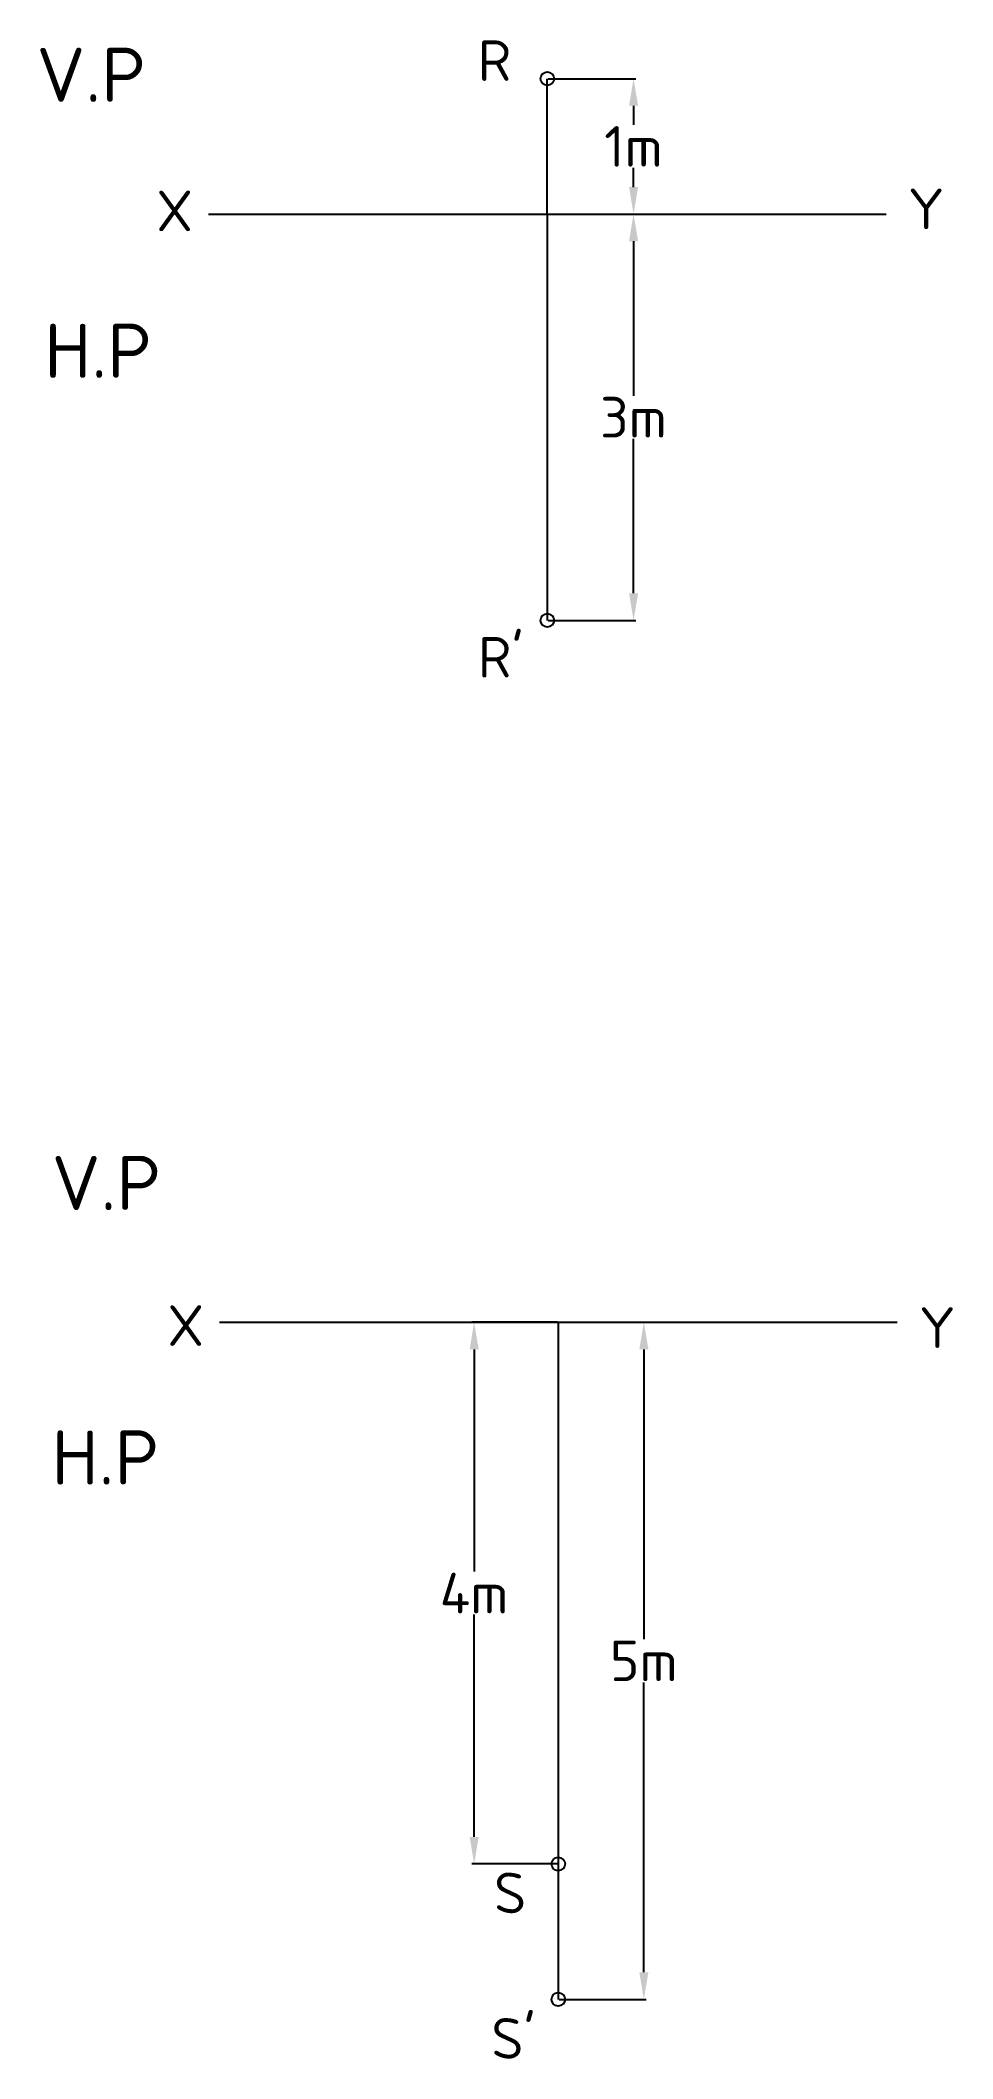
# Model space of a CAD drawing. Header units: millimetres. Extents: x 88 to 155, y 26 to 175.
import ezdxf

# ---------------------------------------------------------------- set-up
doc = ezdxf.new("R2010")
doc.units = ezdxf.units.MM
doc.header["$MEASUREMENT"] = 0
doc.header["$PDMODE"] = 33
doc.styles.get("Standard").update_dxf_attribs({"font": 'ISOCPEUR.TTF', "height": 3})
doc.dimstyles.get("Standard").update_dxf_attribs({"dimtxt": 3, "dimasz": 2, "dimexe": 0.18, "dimexo": 0.0625, "dimgap": 0.09, "dimtad": 0, "dimtih": 1, "dimtoh": 1, "dimdec": 0, "dimzin": 0, "dimdsep": 46, "dimtxsty": 'Standard', "dimcen": 0.09, "dimadec": 0, "dimazin": 0, "dimtfac": 1, "dimtdec": 0, "dimtofl": 0, "dimtmove": 0, "dimatfit": 3, "dimfxl": 1, "dimtolj": 1, "dimtzin": 0, "dimarcsym": 0})

# ---------------------------------------------------------------- blocks, each defined once
blk = doc.blocks.new('*D1')
at = {"color": 0, "lineweight": -2, "transparency": 16777216}
for p, q in [((125.06, 172.55), (131.54, 172.55)), ((131.36, 170.55), (131.36, 169.14)), ((131.36, 164.55), (131.36, 165.96)), ((125.06, 162.55), (131.54, 162.55))]:
    blk.add_line(p, q, dxfattribs=at)
at = {"color": 0, "transparency": 16777216}
for points in [[(131.03, 170.55), (131.7, 170.55), (131.36, 172.55)], [(131.03, 164.55), (131.7, 164.55), (131.36, 162.55)]]:
    blk.add_solid(points, dxfattribs=at)
at = {"layer": 'Defpoints', "color": 0, "transparency": 16777216}
for p in [(125, 172.55), (131.36, 172.55), (125, 162.55)]:
    blk.add_point(p, dxfattribs=at)
at = {"color": 0, "transparency": 16777216, "insert": (131.36, 167.55), "char_height": 3, "attachment_point": 5}
blk.add_mtext('\\A1;1m', dxfattribs=at)
blk = doc.blocks.new('*D2')
at = {"color": 0, "lineweight": -2, "transparency": 16777216}
for p, q in [((125.06, 162.55), (131.54, 162.55)), ((131.36, 160.55), (131.36, 149.14)), ((131.36, 134.55), (131.36, 145.96)), ((125.06, 132.55), (131.54, 132.55))]:
    blk.add_line(p, q, dxfattribs=at)
at = {"color": 0, "transparency": 16777216}
for points in [[(131.03, 160.55), (131.7, 160.55), (131.36, 162.55)], [(131.03, 134.55), (131.7, 134.55), (131.36, 132.55)]]:
    blk.add_solid(points, dxfattribs=at)
at = {"layer": 'Defpoints', "color": 0, "transparency": 16777216}
for p in [(125, 162.55), (125, 132.55), (131.36, 132.55)]:
    blk.add_point(p, dxfattribs=at)
at = {"color": 0, "transparency": 16777216, "insert": (131.36, 147.55), "char_height": 3, "attachment_point": 5}
blk.add_mtext('\\A1;3m', dxfattribs=at)
blk = doc.blocks.new('*D3')
at = {"color": 0, "lineweight": -2, "transparency": 16777216}
for p, q in [((125.88, 80.71), (132.3, 80.71)), ((132.12, 78.71), (132.12, 57.3)), ((132.12, 32.71), (132.12, 54.12)), ((125.88, 30.71), (132.3, 30.71))]:
    blk.add_line(p, q, dxfattribs=at)
at = {"color": 0, "transparency": 16777216}
for points in [[(131.79, 78.71), (132.46, 78.71), (132.12, 80.71)], [(131.79, 32.71), (132.46, 32.71), (132.12, 30.71)]]:
    blk.add_solid(points, dxfattribs=at)
at = {"layer": 'Defpoints', "color": 0, "transparency": 16777216}
for p in [(125.81, 80.71), (125.81, 30.71), (132.12, 30.71)]:
    blk.add_point(p, dxfattribs=at)
at = {"color": 0, "transparency": 16777216, "insert": (132.12, 55.71), "char_height": 3, "attachment_point": 5}
blk.add_mtext('\\A1;5m', dxfattribs=at)
blk = doc.blocks.new('*D4')
at = {"color": 0, "lineweight": -2, "transparency": 16777216}
for p, q in [((125.75, 80.71), (119.42, 80.71)), ((119.6, 78.71), (119.6, 62.3)), ((119.6, 42.71), (119.6, 59.12)), ((125.75, 40.71), (119.42, 40.71))]:
    blk.add_line(p, q, dxfattribs=at)
at = {"color": 0, "transparency": 16777216}
for points in [[(119.27, 78.71), (119.94, 78.71), (119.6, 80.71)], [(119.27, 42.71), (119.94, 42.71), (119.6, 40.71)]]:
    blk.add_solid(points, dxfattribs=at)
at = {"layer": 'Defpoints', "color": 0, "transparency": 16777216}
for p in [(125.81, 80.71), (119.6, 40.71), (125.81, 40.71)]:
    blk.add_point(p, dxfattribs=at)
at = {"color": 0, "transparency": 16777216, "insert": (119.6, 60.71), "char_height": 3, "attachment_point": 5}
blk.add_mtext('\\A1;4m', dxfattribs=at)

msp = doc.modelspace()

# ---------------------------------------------------------------- linework, layer by layer
for p, q in [((125, 162.55), (125, 172.55)), ((100, 162.55), (150, 162.55)), ((125, 162.55), (125, 132.55)), ((100.81, 80.71), (150.81, 80.71)), ((125.81, 80.71), (125.81, 30.71)), ((125.81, 80.71), (125.81, 80.71)), ((125.81, 80.71), (125.81, 40.71))]:
    msp.add_line(p, q)
for p in [(125, 172.55), (125, 132.55), (125.81, 40.71), (125.81, 30.71)]:
    msp.add_point(p)

# ---------------------------------------------------------------- texts
for s, height, p in [('V.P', 4, (87.31, 170.84)), ('R', 3, (119.87, 172.39)), ('X', 3, (96.15, 161.29)), ('Y', 3, (151.6, 161.44)), ('H.P', 4, (87.89, 150.46)), ("R'", 3, (119.88, 128.33)), ('V.P', 4, (88.43, 89)), ('X', 3, (96.97, 78.97)), ('Y', 3, (152.42, 78.82)), ('H.P', 4, (88.43, 68.73)), ('S', 3, (121.07, 37.07)), ("S'", 3, (120.87, 26.33))]:
    msp.add_text(s, height=height).set_placement(p)

# ---------------------------------------------------------------- dimensions: what is measured, and where the dimension line sits
for base, p1, p2, text, picture, middle in [((131.36, 172.55), (125, 162.55), (125, 172.55), '1m', '*D1', (131.36, 167.55)), ((131.36, 132.55), (125, 162.55), (125, 132.55), '3m', '*D2', (131.36, 147.55)), ((119.6, 40.71), (125.81, 80.71), (125.81, 40.71), '4m', '*D4', (119.6, 60.71)), ((132.12, 30.71), (125.81, 80.71), (125.81, 30.71), '5m', '*D3', (132.12, 55.71))]:
    dim = msp.add_linear_dim(base=base, p1=p1, p2=p2, angle=90, text=text, dimstyle='Standard')
    dim.commit()
    dim.dimension.update_dxf_attribs({"geometry": picture, "text_midpoint": middle})

doc.saveas('drawing.dxf')
